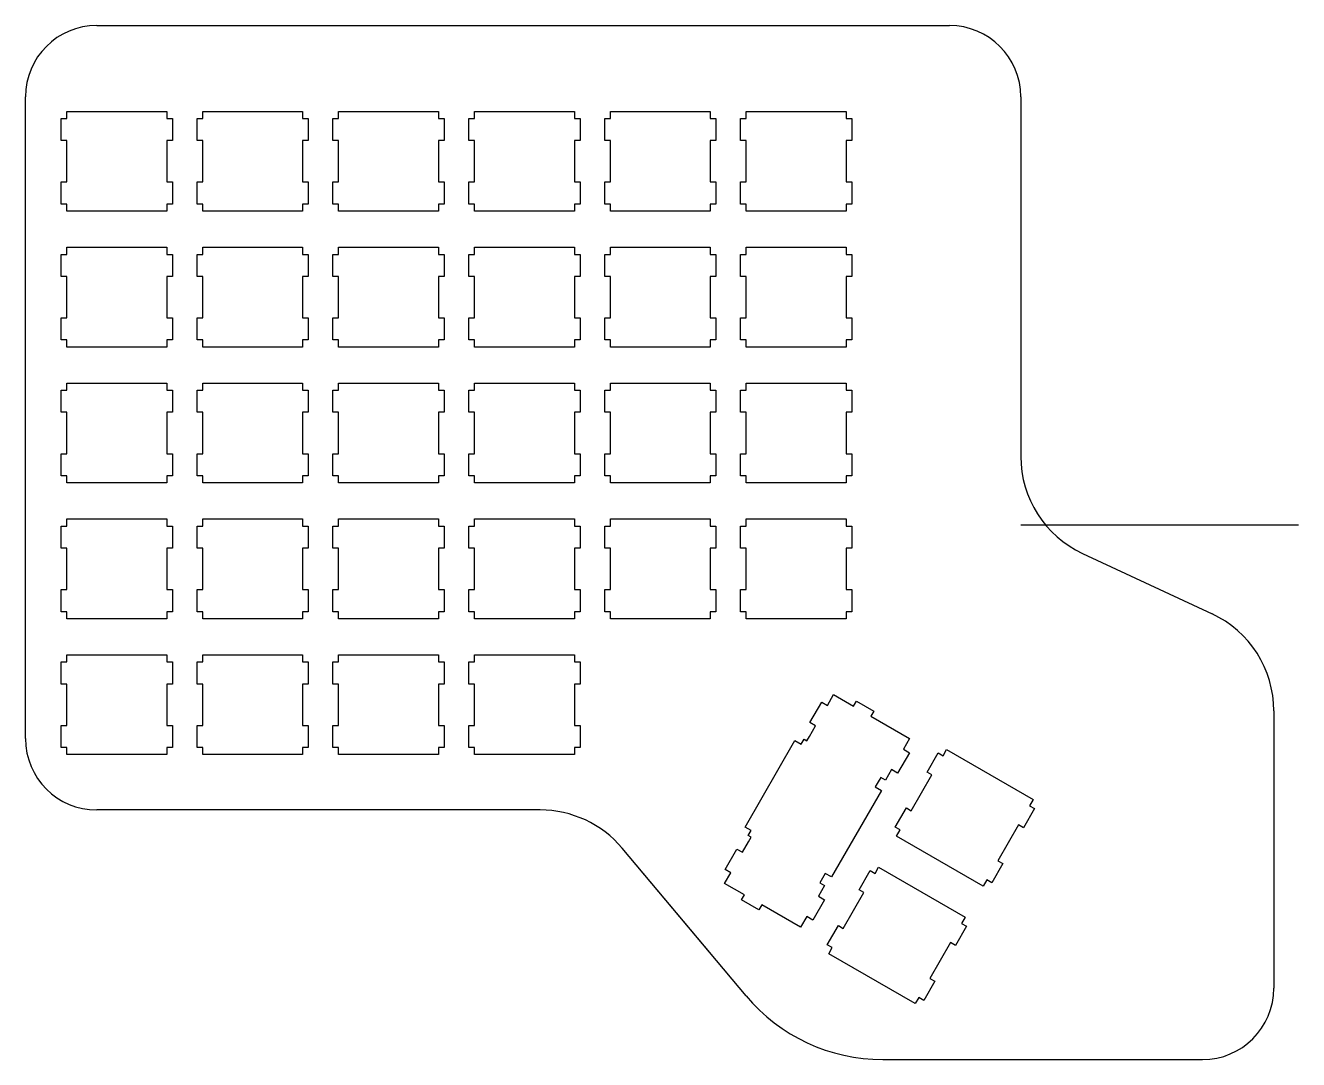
# Model space of a CAD drawing. Header units: millimetres. Extents: x -179 to -1, y -3 to 142.
import ezdxf

# ---------------------------------------------------------------- set-up
doc = ezdxf.new("R2010")
doc.units = ezdxf.units.MM
doc.layers.get('0').update_dxf_attribs({"linetype": 'CONTINUOUS'})

msp = doc.modelspace()

# ---------------------------------------------------------------- linework, layer by layer
for p, q in [((-169.38, 142.07), (-49.85, 142.07)), ((-179.38, 42.07), (-179.38, 132.07)), ((-39.85, 132.07), (-39.85, 81.63)), ((-39.85, 72.07), (-0.91, 72.07)), ((-31.19, 68.04), (-13.04, 59.57)), ((-4.38, 45.98), (-4.38, 7.07)), ((-107.23, 32.07), (-169.38, 32.07)), ((-169.38, 32.07), (-169.38, 32.07)), ((-107.23, 32.07), (-169.38, 32.07)), ((-107.23, 32.07), (-107.23, 32.07)), ((-83.22, 11.8), (-95.74, 26.72)), ((-78.36, 6), (-95.74, 26.72)), ((-59.21, -2.93), (-14.38, -2.93)), ((-59.21, -2.93), (-14.38, -2.93)), ((-14.38, -2.93), (-14.38, -2.93))]:
    msp.add_line(p, q)
for points in [[(-174.38, 129.02), (-173.58, 129.02), (-173.58, 130.03), (-159.58, 130.03), (-159.58, 129.02), (-158.78, 129.02), (-158.78, 125.93), (-159.58, 125.93), (-159.58, 120.13), (-158.78, 120.13), (-158.78, 117.03), (-159.58, 117.03), (-159.58, 116.03), (-173.58, 116.03), (-173.58, 117.03), (-174.38, 117.03), (-174.38, 120.13), (-173.58, 120.13), (-173.58, 125.93), (-174.38, 125.93)], [(-140.53, 116.03), (-154.53, 116.03), (-154.53, 117.03), (-155.33, 117.03), (-155.33, 120.13), (-154.53, 120.13), (-154.53, 125.93), (-155.33, 125.93), (-155.33, 129.02), (-154.53, 129.02), (-154.53, 130.03), (-140.53, 130.03), (-140.53, 129.02), (-139.73, 129.02), (-139.73, 125.93), (-140.53, 125.93), (-140.53, 120.13), (-139.73, 120.13), (-139.73, 117.03), (-140.53, 117.03)], [(-121.48, 120.13), (-120.68, 120.13), (-120.68, 117.03), (-121.48, 117.03), (-121.48, 116.03), (-135.48, 116.03), (-135.48, 117.03), (-136.28, 117.03), (-136.28, 120.13), (-135.48, 120.13), (-135.48, 125.93), (-136.28, 125.93), (-136.28, 129.02), (-135.48, 129.02), (-135.48, 130.03), (-121.48, 130.03), (-121.48, 129.02), (-120.68, 129.02), (-120.68, 125.93), (-121.48, 125.93)], [(-116.43, 125.93), (-117.23, 125.93), (-117.23, 129.02), (-116.43, 129.02), (-116.43, 130.03), (-102.43, 130.03), (-102.43, 129.02), (-101.63, 129.02), (-101.63, 125.93), (-102.43, 125.93), (-102.43, 120.13), (-101.63, 120.13), (-101.63, 117.03), (-102.43, 117.03), (-102.43, 116.03), (-116.43, 116.03), (-116.43, 117.03), (-117.23, 117.03), (-117.23, 120.13), (-116.43, 120.13)], [(-98.18, 129.02), (-97.38, 129.02), (-97.38, 130.03), (-83.38, 130.03), (-83.38, 129.02), (-82.58, 129.02), (-82.58, 125.93), (-83.38, 125.93), (-83.38, 120.13), (-82.58, 120.13), (-82.58, 117.03), (-83.38, 117.03), (-83.38, 116.03), (-97.38, 116.03), (-97.38, 117.03), (-98.18, 117.03), (-98.18, 120.13), (-97.38, 120.13), (-97.38, 125.93), (-98.18, 125.93)], [(-64.33, 117.03), (-64.33, 116.03), (-78.33, 116.03), (-78.33, 117.03), (-79.13, 117.03), (-79.13, 120.13), (-78.33, 120.13), (-78.33, 125.93), (-79.13, 125.93), (-79.13, 129.02), (-78.33, 129.02), (-78.33, 130.03), (-64.33, 130.03), (-64.33, 129.02), (-63.53, 129.02), (-63.53, 125.93), (-64.33, 125.93), (-64.33, 120.13), (-63.53, 120.13), (-63.53, 117.03)], [(-158.78, 109.97), (-158.78, 106.88), (-159.58, 106.88), (-159.58, 101.08), (-158.78, 101.08), (-158.78, 97.97), (-159.58, 97.97), (-159.58, 96.98), (-173.58, 96.98), (-173.58, 97.97), (-174.38, 97.97), (-174.38, 101.08), (-173.58, 101.08), (-173.58, 106.88), (-174.38, 106.88), (-174.38, 109.97), (-173.58, 109.97), (-173.58, 110.97), (-159.58, 110.97), (-159.58, 109.97)], [(-155.33, 109.97), (-154.53, 109.97), (-154.53, 110.97), (-140.53, 110.97), (-140.53, 109.97), (-139.73, 109.97), (-139.73, 106.88), (-140.53, 106.88), (-140.53, 101.08), (-139.73, 101.08), (-139.73, 97.97), (-140.53, 97.97), (-140.53, 96.98), (-154.53, 96.98), (-154.53, 97.97), (-155.33, 97.97), (-155.33, 101.08), (-154.53, 101.08), (-154.53, 106.88), (-155.33, 106.88)], [(-120.68, 106.88), (-121.48, 106.88), (-121.48, 101.08), (-120.68, 101.08), (-120.68, 97.97), (-121.48, 97.97), (-121.48, 96.98), (-135.48, 96.98), (-135.48, 97.97), (-136.28, 97.97), (-136.28, 101.08), (-135.48, 101.08), (-135.48, 106.88), (-136.28, 106.88), (-136.28, 109.97), (-135.48, 109.97), (-135.48, 110.97), (-121.48, 110.97), (-121.48, 109.97), (-120.68, 109.97)], [(-117.23, 109.97), (-116.43, 109.97), (-116.43, 110.97), (-102.43, 110.97), (-102.43, 109.97), (-101.63, 109.97), (-101.63, 106.88), (-102.43, 106.88), (-102.43, 101.08), (-101.63, 101.08), (-101.63, 97.97), (-102.43, 97.97), (-102.43, 96.98), (-116.43, 96.98), (-116.43, 97.97), (-117.23, 97.97), (-117.23, 101.08), (-116.43, 101.08), (-116.43, 106.88), (-117.23, 106.88)], [(-83.38, 97.97), (-83.38, 96.98), (-97.38, 96.98), (-97.38, 97.97), (-98.18, 97.97), (-98.18, 101.08), (-97.38, 101.08), (-97.38, 106.88), (-98.18, 106.88), (-98.18, 109.97), (-97.38, 109.97), (-97.38, 110.97), (-83.38, 110.97), (-83.38, 109.97), (-82.58, 109.97), (-82.58, 106.88), (-83.38, 106.88), (-83.38, 101.08), (-82.58, 101.08), (-82.58, 97.97)], [(-63.53, 106.88), (-64.33, 106.88), (-64.33, 101.08), (-63.53, 101.08), (-63.53, 97.97), (-64.33, 97.97), (-64.33, 96.98), (-78.33, 96.98), (-78.33, 97.97), (-79.13, 97.97), (-79.13, 101.08), (-78.33, 101.08), (-78.33, 106.88), (-79.13, 106.88), (-79.13, 109.97), (-78.33, 109.97), (-78.33, 110.97), (-64.33, 110.97), (-64.33, 109.97), (-63.53, 109.97)], [(-159.58, 90.92), (-158.78, 90.92), (-158.78, 87.83), (-159.58, 87.83), (-159.58, 82.03), (-158.78, 82.03), (-158.78, 78.92), (-159.58, 78.92), (-159.58, 77.93), (-173.58, 77.93), (-173.58, 78.92), (-174.38, 78.92), (-174.38, 82.03), (-173.58, 82.03), (-173.58, 87.83), (-174.38, 87.83), (-174.38, 90.92), (-173.58, 90.92), (-173.58, 91.92), (-159.58, 91.92)], [(-155.33, 78.92), (-155.33, 82.03), (-154.53, 82.03), (-154.53, 87.83), (-155.33, 87.83), (-155.33, 90.92), (-154.53, 90.92), (-154.53, 91.92), (-140.53, 91.92), (-140.53, 90.92), (-139.73, 90.92), (-139.73, 87.83), (-140.53, 87.83), (-140.53, 82.03), (-139.73, 82.03), (-139.73, 78.92), (-140.53, 78.92), (-140.53, 77.93), (-154.53, 77.93), (-154.53, 78.92)], [(-121.48, 77.93), (-135.48, 77.93), (-135.48, 78.92), (-136.28, 78.92), (-136.28, 82.03), (-135.48, 82.03), (-135.48, 87.83), (-136.28, 87.83), (-136.28, 90.92), (-135.48, 90.92), (-135.48, 91.92), (-121.48, 91.92), (-121.48, 90.92), (-120.68, 90.92), (-120.68, 87.83), (-121.48, 87.83), (-121.48, 82.03), (-120.68, 82.03), (-120.68, 78.92), (-121.48, 78.92)], [(-116.43, 82.03), (-116.43, 87.83), (-117.23, 87.83), (-117.23, 90.92), (-116.43, 90.92), (-116.43, 91.92), (-102.43, 91.92), (-102.43, 90.92), (-101.63, 90.92), (-101.63, 87.83), (-102.43, 87.83), (-102.43, 82.03), (-101.63, 82.03), (-101.63, 78.92), (-102.43, 78.92), (-102.43, 77.93), (-116.43, 77.93), (-116.43, 78.92), (-117.23, 78.92), (-117.23, 82.03)], [(-82.58, 87.83), (-83.38, 87.83), (-83.38, 82.03), (-82.58, 82.03), (-82.58, 78.92), (-83.38, 78.92), (-83.38, 77.93), (-97.38, 77.93), (-97.38, 78.92), (-98.18, 78.92), (-98.18, 82.03), (-97.38, 82.03), (-97.38, 87.83), (-98.18, 87.83), (-98.18, 90.92), (-97.38, 90.92), (-97.38, 91.92), (-83.38, 91.92), (-83.38, 90.92), (-82.58, 90.92)], [(-64.33, 78.92), (-64.33, 77.93), (-78.33, 77.93), (-78.33, 78.92), (-79.13, 78.92), (-79.13, 82.03), (-78.33, 82.03), (-78.33, 87.83), (-79.13, 87.83), (-79.13, 90.92), (-78.33, 90.92), (-78.33, 91.92), (-64.33, 91.92), (-64.33, 90.92), (-63.53, 90.92), (-63.53, 87.83), (-64.33, 87.83), (-64.33, 82.03), (-63.53, 82.03), (-63.53, 78.92)], [(-159.58, 68.78), (-159.58, 62.98), (-158.78, 62.98), (-158.78, 59.87), (-159.58, 59.87), (-159.58, 58.88), (-173.58, 58.88), (-173.58, 59.87), (-174.38, 59.87), (-174.38, 62.98), (-173.58, 62.98), (-173.58, 68.78), (-174.38, 68.78), (-174.38, 71.87), (-173.58, 71.87), (-173.58, 72.87), (-159.58, 72.87), (-159.58, 71.87), (-158.78, 71.87), (-158.78, 68.78)], [(-140.53, 58.88), (-154.53, 58.88), (-154.53, 59.87), (-155.33, 59.87), (-155.33, 62.98), (-154.53, 62.98), (-154.53, 68.78), (-155.33, 68.78), (-155.33, 71.87), (-154.53, 71.87), (-154.53, 72.87), (-140.53, 72.87), (-140.53, 71.87), (-139.73, 71.87), (-139.73, 68.78), (-140.53, 68.78), (-140.53, 62.98), (-139.73, 62.98), (-139.73, 59.87), (-140.53, 59.87)], [(-135.48, 68.78), (-136.28, 68.78), (-136.28, 71.87), (-135.48, 71.87), (-135.48, 72.87), (-121.48, 72.87), (-121.48, 71.87), (-120.68, 71.87), (-120.68, 68.78), (-121.48, 68.78), (-121.48, 62.98), (-120.68, 62.98), (-120.68, 59.87), (-121.48, 59.87), (-121.48, 58.88), (-135.48, 58.88), (-135.48, 59.87), (-136.28, 59.87), (-136.28, 62.98), (-135.48, 62.98)], [(-101.63, 59.87), (-102.43, 59.87), (-102.43, 58.88), (-116.43, 58.88), (-116.43, 59.87), (-117.23, 59.87), (-117.23, 62.98), (-116.43, 62.98), (-116.43, 68.78), (-117.23, 68.78), (-117.23, 71.87), (-116.43, 71.87), (-116.43, 72.87), (-102.43, 72.87), (-102.43, 71.87), (-101.63, 71.87), (-101.63, 68.78), (-102.43, 68.78), (-102.43, 62.98), (-101.63, 62.98)], [(-83.38, 72.87), (-83.38, 71.87), (-82.58, 71.87), (-82.58, 68.78), (-83.38, 68.78), (-83.38, 62.98), (-82.58, 62.98), (-82.58, 59.87), (-83.38, 59.87), (-83.38, 58.88), (-97.38, 58.88), (-97.38, 59.87), (-98.18, 59.87), (-98.18, 62.98), (-97.38, 62.98), (-97.38, 68.78), (-98.18, 68.78), (-98.18, 71.87), (-97.38, 71.87), (-97.38, 72.87)], [(-64.33, 68.78), (-64.33, 62.98), (-63.53, 62.98), (-63.53, 59.87), (-64.33, 59.87), (-64.33, 58.88), (-78.33, 58.88), (-78.33, 59.87), (-79.13, 59.87), (-79.13, 62.98), (-78.33, 62.98), (-78.33, 68.78), (-79.13, 68.78), (-79.13, 71.87), (-78.33, 71.87), (-78.33, 72.87), (-64.33, 72.87), (-64.33, 71.87), (-63.53, 71.87), (-63.53, 68.78)], [(-159.58, 52.82), (-158.78, 52.82), (-158.78, 49.73), (-159.58, 49.73), (-159.58, 43.93), (-158.78, 43.93), (-158.78, 40.82), (-159.58, 40.82), (-159.58, 39.83), (-173.58, 39.83), (-173.58, 40.82), (-174.38, 40.82), (-174.38, 43.93), (-173.58, 43.93), (-173.58, 49.73), (-174.38, 49.73), (-174.38, 52.82), (-173.58, 52.82), (-173.58, 53.82), (-159.58, 53.82)], [(-154.53, 53.82), (-140.53, 53.82), (-140.53, 52.82), (-139.73, 52.82), (-139.73, 49.73), (-140.53, 49.73), (-140.53, 43.93), (-139.73, 43.93), (-139.73, 40.82), (-140.53, 40.82), (-140.53, 39.83), (-154.53, 39.83), (-154.53, 40.82), (-155.33, 40.82), (-155.33, 43.93), (-154.53, 43.93), (-154.53, 49.73), (-155.33, 49.73), (-155.33, 52.82), (-154.53, 52.82)], [(-136.28, 49.73), (-136.28, 52.82), (-135.48, 52.82), (-135.48, 53.82), (-121.48, 53.82), (-121.48, 52.82), (-120.68, 52.82), (-120.68, 49.73), (-121.48, 49.73), (-121.48, 43.93), (-120.68, 43.93), (-120.68, 40.82), (-121.48, 40.82), (-121.48, 39.83), (-135.48, 39.83), (-135.48, 40.82), (-136.28, 40.82), (-136.28, 43.93), (-135.48, 43.93), (-135.48, 49.73)], [(-102.43, 52.82), (-101.63, 52.82), (-101.63, 49.73), (-102.43, 49.73), (-102.43, 43.93), (-101.63, 43.93), (-101.63, 40.82), (-102.43, 40.82), (-102.43, 39.83), (-116.43, 39.83), (-116.43, 40.82), (-117.23, 40.82), (-117.23, 43.93), (-116.43, 43.93), (-116.43, 49.73), (-117.23, 49.73), (-117.23, 52.82), (-116.43, 52.82), (-116.43, 53.82), (-102.43, 53.82)], [(-76.57, 18.05), (-78.99, 19.45), (-78.58, 20.16), (-81.38, 21.78), (-80.51, 23.27), (-81.31, 23.73), (-79.66, 26.59), (-78.86, 26.13), (-78, 27.62), (-77.64, 28.25), (-78.05, 28.49), (-77.65, 29.18), (-78.51, 29.68), (-71.51, 41.8), (-70.64, 41.3), (-70.24, 42), (-69.84, 41.76), (-69.48, 42.39), (-68.61, 43.88), (-69.41, 44.34), (-67.76, 47.2), (-66.96, 46.74), (-66.1, 48.24), (-63.3, 46.62), (-62.89, 47.34), (-60.47, 45.94), (-60.88, 45.22), (-55.45, 42.09), (-56.31, 40.59), (-55.46, 40.1), (-57.11, 37.24), (-57.96, 37.73), (-58.82, 36.24), (-59.49, 36.63), (-59.85, 36), (-60.25, 35.3), (-59.39, 34.8), (-66.39, 22.68), (-67.25, 23.18), (-67.65, 22.49), (-68.02, 21.86), (-67.35, 21.47), (-68.21, 19.98), (-67.36, 19.49), (-69.01, 16.63), (-69.86, 17.12), (-70.73, 15.63), (-76.15, 18.76)], [(-43.08, 24.95), (-42.38, 24.55), (-43.93, 21.87), (-44.63, 22.27), (-45.13, 21.4), (-57.25, 28.4), (-56.75, 29.27), (-57.44, 29.67), (-55.89, 32.35), (-55.2, 31.95), (-52.3, 36.98), (-52.99, 37.38), (-51.45, 40.06), (-50.75, 39.66), (-50.25, 40.53), (-38.13, 33.53), (-38.63, 32.66), (-37.93, 32.26), (-39.48, 29.58), (-40.18, 29.98)], [(-48.15, 16.16), (-47.46, 15.76), (-49.01, 13.08), (-49.7, 13.48), (-52.6, 8.46), (-51.91, 8.06), (-53.46, 5.37), (-54.15, 5.77), (-54.65, 4.91), (-66.78, 11.91), (-66.28, 12.77), (-66.97, 13.17), (-65.42, 15.86), (-64.73, 15.46), (-61.83, 20.48), (-62.52, 20.88), (-60.97, 23.56), (-60.28, 23.16), (-59.78, 24.03), (-47.65, 17.03)]]:
    msp.add_lwpolyline(points, close=True)
for centre, radius, start, end in [((-169.38, 132.07), 10, 90, 180), ((-49.85, 132.07), 10, 0, 90), ((-24.85, 81.63), 15, 180, 245), ((-19.38, 45.98), 15, 0, 65), ((-169.38, 42.07), 10, 180, 270), ((-107.23, 17.07), 15, 40, 90), ((-59.21, 22.07), 25, 220, 270), ((-14.38, 7.07), 10, -90, 0)]:
    msp.add_arc(centre, radius, start, end)

doc.saveas('drawing.dxf')
